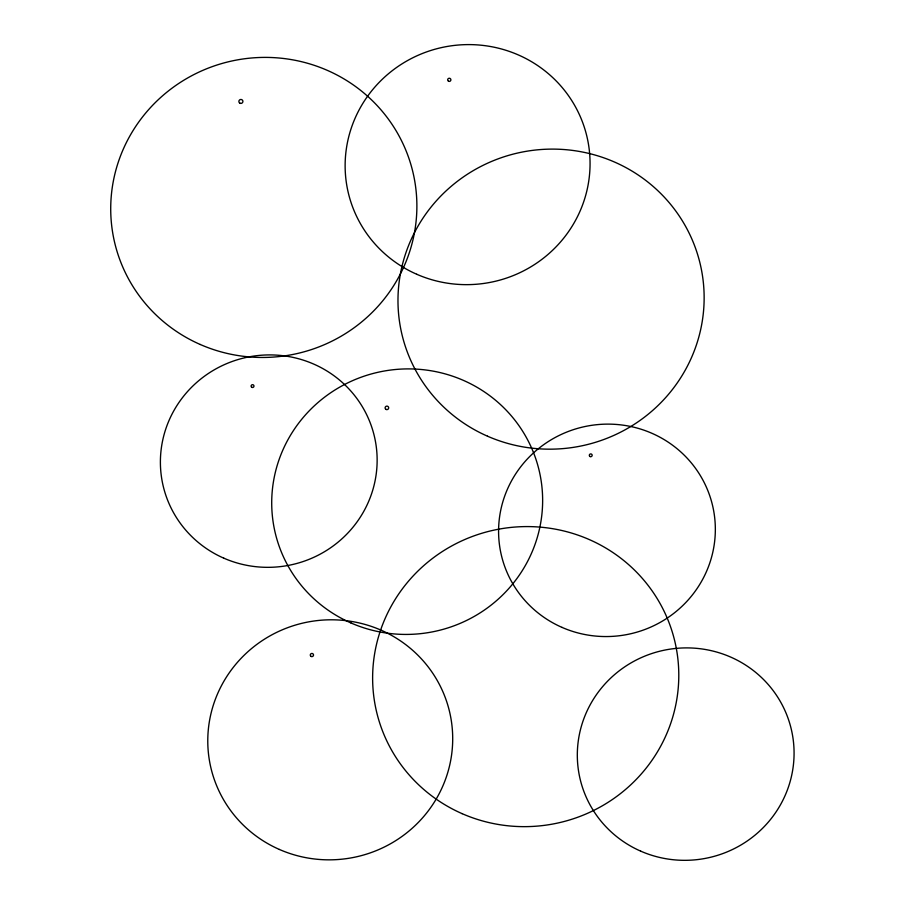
<?xml version="1.0" encoding="UTF-8"?>
<svg xmlns="http://www.w3.org/2000/svg" width="905" height="905" viewBox="0 0 905 905"><rect width="100%" height="100%" fill="white"/><g stroke="black" fill="none" stroke-linecap="round" stroke-linejoin="round"><path stroke-width="1.36" d="M350.925 622.945A135.603 132.639 -12.2 0 0 542.027 487.818A135.603 132.639 -12.2 0 0 328.583 394.229A135.603 132.639 -12.2 0 0 350.925 622.945M386.152 409.467A1.787 1.753 -12.2 0 0 388.675 407.691A1.787 1.753 -12.2 0 0 385.858 406.447A1.787 1.753 -12.2 0 0 386.152 409.467M561.96 627.369A108.487 106.111 -12.2 0 0 714.848 519.255A108.487 106.111 -12.2 0 0 544.086 444.389A108.487 106.111 -12.2 0 0 561.96 627.369M590.139 456.584A1.437 1.403 -12.2 0 0 592.164 455.158A1.437 1.403 -12.2 0 0 589.913 454.174A1.437 1.403 -12.2 0 0 590.139 456.584M640.695 851.141A108.487 106.111 -12.2 0 0 793.583 743.028A108.487 106.111 -12.2 0 0 622.821 668.162A108.487 106.111 -12.2 0 0 640.695 851.141M223.761 558.147A108.487 106.111 -12.2 0 0 376.65 450.045A108.487 106.111 -12.2 0 0 205.888 375.179A108.487 106.111 -12.2 0 0 223.761 558.147M251.941 387.374A1.437 1.403 -12.2 0 0 253.966 385.937A1.437 1.403 -12.2 0 0 251.703 384.953A1.437 1.403 -12.2 0 0 251.941 387.374M279.385 849.456A122.582 119.901 -12.2 0 0 452.149 727.303A122.582 119.901 -12.2 0 0 259.181 642.708A122.582 119.901 -12.2 0 0 279.385 849.456M311.23 656.476A1.618 1.584 -12.2 0 0 313.515 654.869A1.618 1.584 -12.2 0 0 310.969 653.749A1.618 1.584 -12.2 0 0 311.23 656.476M487.49 436.187A153.228 149.879 -12.2 0 0 703.445 283.491A153.228 149.879 -12.2 0 0 462.24 177.742A153.228 149.879 -12.2 0 0 487.49 436.187M200.231 344.477A153.228 149.879 -12.2 0 0 416.187 191.781A153.228 149.879 -12.2 0 0 174.982 86.032A153.228 149.879 -12.2 0 0 200.231 344.477M240.051 103.249A2.025 1.98 -12.2 0 0 242.902 101.236A2.025 1.98 -12.2 0 0 239.712 99.844A2.025 1.98 -12.2 0 0 240.051 103.249M416.741 274.26A122.582 119.901 -12.2 0 0 589.506 152.108A122.582 119.901 -12.2 0 0 396.548 67.502A122.582 119.901 -12.2 0 0 416.741 274.26M448.597 81.28A1.618 1.584 -12.2 0 0 450.882 79.663A1.618 1.584 -12.2 0 0 448.326 78.554A1.618 1.584 -12.2 0 0 448.597 81.28M462.138 813.663A153.228 149.879 -12.2 0 0 678.094 660.967A153.228 149.879 -12.2 0 0 436.889 555.218A153.228 149.879 -12.2 0 0 462.138 813.663"/></g></svg>
